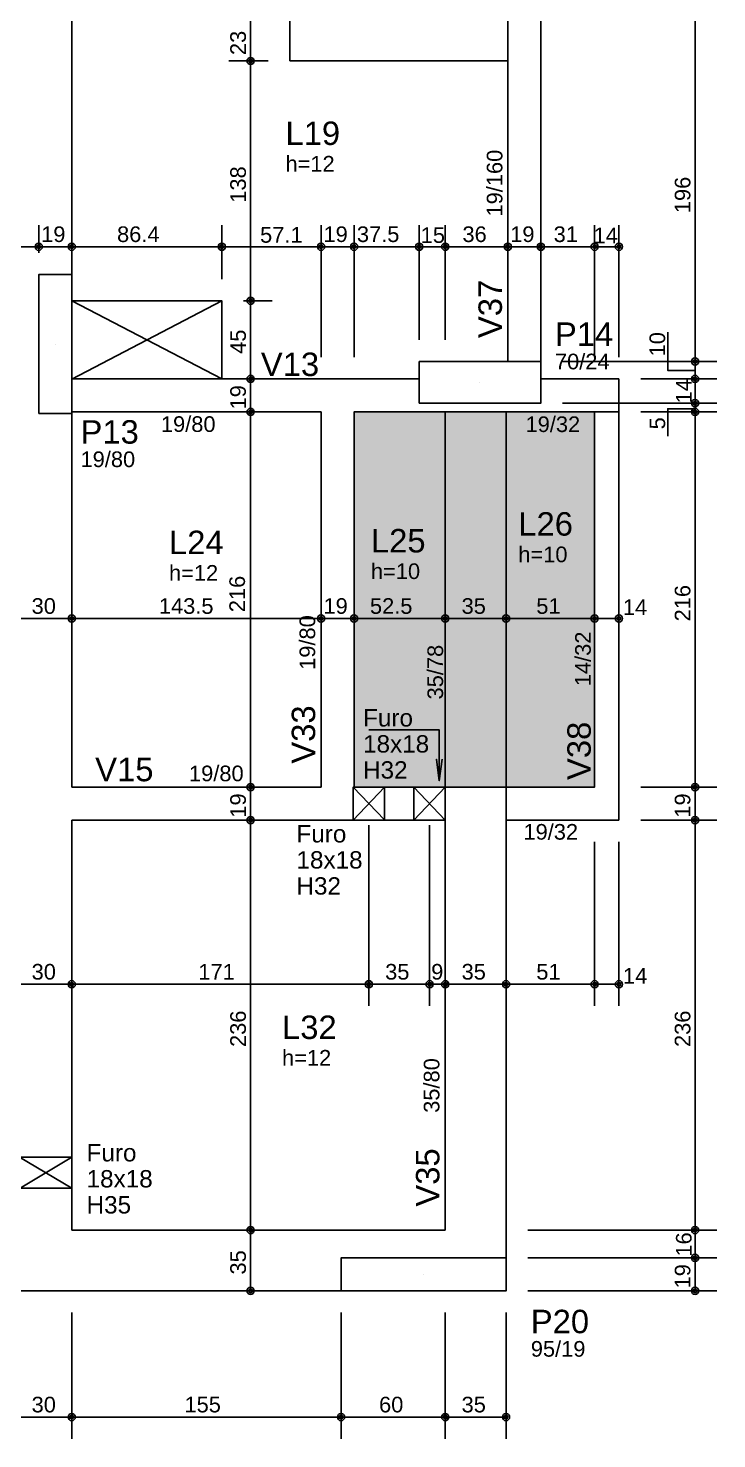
# Model space of a CAD drawing. Extents: x 0 to 119, y 0 to 84.
# Drawn here: x 45.19 to 53.12, y 31.24 to 47.48 of the extents above; entities that cross this region are included whole.
import ezdxf

# ---------------------------------------------------------------- set-up
doc = ezdxf.new("R2010")
doc.units = 0
doc.header["$MEASUREMENT"] = 0
for name, color, linetype in [('1', 3, 'CONTINUOUS'), ('10', 252, 'CONTINUOUS'), ('25', 130, 'CONTINUOUS'), ('3', 7, 'CONTINUOUS'), ('32', 250, 'CONTINUOUS'), ('36', 7, 'CONTINUOUS'), ('37', 7, 'CONTINUOUS'), ('38', 7, 'CONTINUOUS'), ('62', 7, 'CONTINUOUS')]:
    doc.layers.add(name, color=color, linetype=linetype)
doc.styles.add('TQS_ARIAL', font='arial.ttf')

msp = doc.modelspace()

# ---------------------------------------------------------------- linework, layer by layer
at = {"layer": '1', "color": 3, "linetype": 'Continuous'}
for p, q in [((45.50559, 43.84084), (45.50559, 43.84084)), ((50.395536, 43.40084), (50.395536, 43.40084)), ((49.745591, 33.13084), (49.745591, 33.13084))]:
    msp.add_line(p, q, dxfattribs=at)
at = {"layer": '10', "color": 252, "linetype": 'Continuous'}
for p, q in [((45.69559, 44.340838), (47.423044, 43.440838)), ((47.423044, 44.340838), (45.69559, 43.438281))]:
    msp.add_line(p, q, dxfattribs=at)
msp.add_lwpolyline([(45.69559, 43.438281), (45.69559, 44.340838), (47.423044, 44.340838), (47.423044, 43.440838), (45.69559, 43.440838)], dxfattribs=at)
at = {"layer": '25', "color": 130, "linetype": 'Continuous'}
for points in [[(49.995717, 43.060838), (48.945634, 43.060838), (48.945634, 38.74084), (49.995717, 38.74084), (49.995717, 43.060838)], [(50.695717, 38.74084), (50.695717, 43.060838), (49.995717, 43.060838), (49.995717, 38.74084), (50.695717, 38.74084)], [(51.715634, 43.060838), (50.695717, 43.060838), (50.695717, 38.74084), (51.715634, 38.74084), (51.715634, 43.060838)]]:
    msp.add_lwpolyline(points, dxfattribs=at)
for points in [[(49.995717, 43.060838), (48.945634, 43.060838), (48.945634, 38.74084)], [(49.995717, 43.060838), (48.945634, 38.74084), (49.995717, 38.74084)], [(50.695717, 38.74084), (50.695717, 43.060838), (49.995717, 43.060838)], [(50.695717, 38.74084), (49.995717, 43.060838), (49.995717, 38.74084)], [(49.995717, 43.060838), (49.995717, 38.74084), (49.995717, 43.060838)], [(51.715634, 43.060838), (50.695717, 43.060838), (50.695717, 38.74084)], [(51.715634, 43.060838), (50.695717, 38.74084), (51.715634, 38.74084)], [(51.715634, 43.060838), (51.715634, 38.74084), (51.715634, 43.060838)], [(50.695717, 38.74084), (49.995717, 38.74084), (50.695717, 38.74084)]]:
    msp.add_solid(points, dxfattribs=at)
at = {"layer": '3', "color": 7, "linetype": 'Continuous'}
for p, q in [((48.205634, 48.22084), (48.205634, 47.10084)), ((48.205634, 47.10084), (50.715634, 47.10084)), ((48.935624, 38.74084), (49.295634, 38.364836)), ((48.935632, 38.360845), (49.295634, 38.74084)), ((49.635717, 38.74084), (49.995717, 38.36084)), ((49.635717, 38.36084), (49.995717, 38.74084)), ((45.095634, 34.481703), (45.69618, 34.123705)), ((45.695634, 34.481704), (45.102256, 34.123701))]:
    msp.add_line(p, q, dxfattribs=at)
for points in [[(50.715634, 54.55884), (50.715634, 47.10084)], [(51.095634, 47.10084), (51.095634, 54.55884)], [(45.695634, 44.64084), (45.695634, 48.22084)], [(50.715634, 47.10084), (50.715634, 43.64084)], [(51.095634, 43.64084), (51.095634, 47.10084)], [(48.755634, 43.440838), (45.69559, 43.440838)], [(49.695536, 43.440838), (48.755634, 43.440838)], [(51.995634, 43.440838), (51.095536, 43.440838)], [(51.995634, 38.36084), (51.995634, 43.440838)], [(45.69559, 43.060838), (48.565634, 43.060838)], [(45.695634, 38.74084), (45.695634, 43.04084)], [(48.565634, 43.060838), (48.565634, 38.74084)], [(48.945634, 43.060838), (49.995717, 43.060838)], [(48.945634, 38.74084), (48.945634, 43.060838)], [(50.695717, 43.060838), (49.995717, 43.060838)], [(49.995717, 43.060838), (49.995717, 38.74084)], [(50.695717, 43.060838), (51.715634, 43.060838)], [(50.695717, 38.74084), (50.695717, 43.060838)], [(51.715634, 43.060838), (51.715634, 38.74084)], [(51.995634, 43.060838), (51.715634, 43.060838)], [(48.565634, 38.74084), (45.695634, 38.74084)], [(48.935624, 38.36084), (49.295634, 38.36084), (49.295634, 38.74084), (48.935624, 38.74084), (48.935624, 38.36084)], [(49.995717, 38.74084), (48.945634, 38.74084)], [(49.995717, 38.36084), (49.995717, 38.74084), (49.635717, 38.74084), (49.635717, 38.36084), (49.995717, 38.36084)], [(51.715634, 38.74084), (49.995717, 38.74084)], [(50.695717, 38.36084), (50.695717, 38.74084)], [(45.695634, 33.64084), (45.695634, 38.36084)], [(45.695634, 38.36084), (48.755634, 38.36084)], [(48.755634, 38.36084), (49.995717, 38.36084)], [(49.995717, 38.36084), (49.995717, 33.64084)], [(50.695717, 33.32084), (50.695717, 38.36084)], [(50.695717, 38.36084), (51.995634, 38.36084)], [(45.095634, 34.481704), (45.695634, 34.481704), (45.695634, 34.123701), (45.095634, 34.123701), (45.095634, 34.481704)], [(49.995717, 33.64084), (45.695634, 33.64084)], [(41.26559, 32.94084), (45.395634, 32.94084)], [(45.395634, 32.94084), (48.795591, 32.94084)]]:
    msp.add_lwpolyline(points, dxfattribs=at)
at = {"layer": '32', "color": 250, "linetype": 'Continuous'}
for p, q in [((47.754406, 47.56084), (47.754406, 47.10084)), ((52.8717, 43.64084), (52.8717, 47.56084)), ((47.955634, 47.10084), (47.504406, 47.10084)), ((47.955634, 47.10084), (47.504406, 47.10084)), ((47.754406, 47.10084), (47.754406, 44.340838)), ((48.205634, 47.10084), (48.205634, 47.10084)), ((48.205634, 47.10084), (48.205634, 47.10084)), ((45.31559, 44.89084), (45.31559, 45.212579)), ((45.31559, 44.89084), (45.31559, 45.212579)), ((45.695634, 44.89084), (45.695634, 45.212579)), ((45.695634, 44.89084), (45.695634, 45.212579)), ((47.423044, 44.590838), (47.423044, 45.212579)), ((47.423044, 44.590838), (47.423044, 45.212579)), ((48.565634, 43.690838), (48.565634, 45.212579)), ((48.565634, 44.701709), (48.565634, 45.212579)), ((48.945634, 43.690838), (48.945634, 45.212579)), ((48.945634, 43.690838), (48.945634, 45.212579)), ((49.695536, 43.89084), (49.695536, 45.212579)), ((49.695536, 43.89084), (49.695536, 45.212579)), ((49.995717, 43.89084), (49.995717, 45.212579)), ((49.995717, 43.89084), (49.995717, 45.212579)), ((50.715634, 43.89084), (50.715634, 45.212579)), ((50.715634, 43.89084), (50.715634, 45.212579)), ((51.095634, 44.312661), (51.095634, 45.212579)), ((51.095634, 44.312661), (51.095634, 45.212579)), ((51.715634, 43.690838), (51.715634, 45.212579)), ((51.715634, 43.690838), (51.715634, 45.212579)), ((51.995634, 43.690838), (51.995634, 45.212579)), ((45.095634, 44.962579), (45.31559, 44.962579)), ((45.31559, 44.962579), (45.695634, 44.962579)), ((45.695634, 44.962579), (47.423044, 44.962579)), ((47.423044, 44.962579), (48.565634, 44.962579)), ((48.565634, 44.962579), (48.945634, 44.962579)), ((48.945634, 44.962579), (49.695536, 44.962579)), ((49.695536, 44.962579), (49.995717, 44.962579)), ((49.995717, 44.962579), (50.715634, 44.962579)), ((50.715634, 44.962579), (51.095634, 44.962579)), ((51.095634, 44.962579), (51.715634, 44.962579)), ((51.715634, 44.962579), (51.995634, 44.962579)), ((45.31559, 44.64084), (45.31559, 44.64084)), ((45.31559, 44.64084), (45.31559, 44.64084)), ((45.31559, 44.64084), (45.31559, 44.64084)), ((45.31559, 44.64084), (45.31559, 44.64084)), ((45.695634, 44.64084), (45.695634, 44.64084)), ((45.695634, 44.64084), (45.695634, 44.64084)), ((47.423044, 44.340838), (47.423044, 44.340838)), ((47.423044, 44.340838), (47.423044, 44.340838)), ((47.423044, 44.340838), (47.423044, 44.340838)), ((47.423044, 44.340838), (47.423044, 44.340838)), ((47.673044, 44.340838), (48.004406, 44.340838)), ((47.673044, 44.340838), (48.004406, 44.340838)), ((47.754406, 44.340838), (47.754406, 43.440838)), ((48.565634, 44.451709), (48.565634, 44.451709)), ((51.095634, 44.062661), (51.095634, 44.062661)), ((51.095634, 44.062661), (51.095634, 44.062661)), ((49.695536, 43.64084), (49.695536, 43.64084)), ((49.695536, 43.64084), (49.695536, 43.64084)), ((49.995717, 43.64084), (49.995717, 43.64084)), ((49.995717, 43.64084), (49.995717, 43.64084)), ((50.715634, 43.64084), (50.715634, 43.64084)), ((50.715634, 43.64084), (50.715634, 43.64084)), ((51.095634, 43.64084), (51.095634, 43.64084)), ((51.095634, 43.64084), (51.095634, 43.64084)), ((51.345634, 43.64084), (53.1217, 43.64084)), ((51.345634, 43.64084), (53.1217, 43.64084)), ((52.8717, 43.440838), (52.8717, 43.64084)), ((47.423044, 43.440838), (47.423044, 43.440838)), ((47.673044, 43.440838), (48.004406, 43.440838)), ((47.754406, 43.440838), (47.754406, 43.060838)), ((47.754406, 43.440838), (47.754406, 43.440838)), ((48.565634, 43.440838), (48.565634, 43.440838)), ((48.945634, 43.440838), (48.945634, 43.440838)), ((48.945634, 43.440838), (48.945634, 43.440838)), ((51.715634, 43.440838), (51.715634, 43.440838)), ((51.715634, 43.440838), (51.715634, 43.440838)), ((51.995634, 43.440838), (51.995634, 43.440838)), ((51.995634, 43.440838), (51.995634, 43.440838)), ((51.995634, 43.440838), (51.995634, 43.440838)), ((52.245634, 43.440838), (53.1217, 43.440838)), ((52.245634, 43.440838), (53.1217, 43.440838)), ((52.8717, 43.16084), (52.8717, 43.440838)), ((45.31559, 43.04084), (45.31559, 43.04084)), ((45.31559, 43.04084), (45.31559, 43.04084)), ((47.754406, 43.060838), (47.754406, 43.060838)), ((47.754406, 43.060838), (47.754406, 38.74084)), ((47.754406, 43.060838), (47.754406, 43.060838)), ((51.095536, 43.16084), (51.095536, 43.16084)), ((51.095536, 43.16084), (51.095536, 43.16084)), ((51.345536, 43.16084), (53.1217, 43.16084)), ((51.345536, 43.16084), (53.1217, 43.16084)), ((51.995634, 43.060838), (51.995634, 43.060838)), ((51.995634, 43.060838), (51.995634, 43.060838)), ((52.245634, 43.060838), (53.1217, 43.060838)), ((52.245634, 43.060838), (53.1217, 43.060838)), ((52.8717, 43.060838), (52.8717, 43.16084)), ((52.8717, 38.74084), (52.8717, 43.060838)), ((48.565634, 40.900839), (48.565634, 40.900839)), ((48.565634, 40.900839), (48.565634, 40.900839)), ((48.945634, 40.900839), (48.945634, 40.900839)), ((48.945634, 40.900839), (48.945634, 40.900839)), ((49.995717, 40.900839), (49.995717, 40.900839)), ((49.995717, 40.900839), (49.995717, 40.900839)), ((50.695717, 40.900839), (50.695717, 40.900839)), ((50.695717, 40.900839), (50.695717, 40.900839)), ((51.715634, 40.900839), (51.715634, 40.900839)), ((51.715634, 40.900839), (51.715634, 40.900839)), ((51.995634, 40.900839), (51.995634, 40.900839)), ((45.095634, 40.681951), (45.695634, 40.681951)), ((45.695634, 40.681951), (45.695634, 40.681951)), ((45.695634, 40.681951), (48.565634, 40.681951)), ((45.695634, 40.681951), (45.695634, 40.681951)), ((48.565634, 40.681951), (48.945634, 40.681951)), ((48.565634, 40.650839), (48.565634, 40.431951)), ((48.565634, 40.650839), (48.565634, 40.431951)), ((48.945634, 40.681951), (49.995717, 40.681951)), ((48.945634, 40.650839), (48.945634, 40.431951)), ((48.945634, 40.650839), (48.945634, 40.431951)), ((49.995717, 40.681951), (50.695717, 40.681951)), ((49.995717, 40.650839), (49.995717, 40.431951)), ((49.995717, 40.650839), (49.995717, 40.431951)), ((50.695717, 40.681951), (51.715634, 40.681951)), ((50.695717, 40.650839), (50.695717, 40.431951)), ((50.695717, 40.650839), (50.695717, 40.431951)), ((51.715634, 40.681951), (51.995634, 40.681951)), ((51.715634, 40.650839), (51.715634, 40.431951)), ((51.715634, 40.650839), (51.715634, 40.431951)), ((51.995634, 40.650839), (51.995634, 40.431951)), ((47.754406, 38.74084), (47.754406, 38.74084)), ((47.754406, 38.74084), (47.754406, 38.36084)), ((47.754406, 38.74084), (47.754406, 38.74084)), ((51.995634, 38.74084), (51.995634, 38.74084)), ((51.995634, 38.74084), (51.995634, 38.74084)), ((52.245634, 38.74084), (53.1217, 38.74084)), ((52.245634, 38.74084), (53.1217, 38.74084)), ((52.8717, 38.36084), (52.8717, 38.74084)), ((49.115633, 38.550843), (49.115633, 38.550843)), ((49.115633, 38.550843), (49.115633, 38.550843)), ((49.815717, 38.55084), (49.815717, 38.55084)), ((49.815717, 38.55084), (49.815717, 38.55084)), ((47.841947, 38.36084), (47.504406, 38.36084)), ((47.841947, 38.36084), (47.504406, 38.36084)), ((47.754406, 38.36084), (47.754406, 33.64084)), ((48.091947, 38.36084), (48.091947, 38.36084)), ((48.091947, 38.36084), (48.091947, 38.36084)), ((49.995717, 38.36084), (49.995717, 38.36084)), ((50.695717, 38.36084), (50.695717, 38.36084)), ((51.715634, 38.36084), (51.715634, 38.36084)), ((51.715634, 38.36084), (51.715634, 38.36084)), ((51.995634, 38.36084), (51.995634, 38.36084)), ((51.995634, 38.36084), (51.995634, 38.36084)), ((51.995634, 38.36084), (51.995634, 38.36084)), ((52.245634, 38.36084), (53.1217, 38.36084)), ((52.245634, 38.36084), (53.1217, 38.36084)), ((52.8717, 33.64084), (52.8717, 38.36084)), ((49.115633, 38.300843), (49.115633, 36.220943)), ((49.115633, 38.300843), (49.115633, 36.220943)), ((49.815717, 38.30084), (49.815717, 36.220943)), ((49.815717, 38.30084), (49.815717, 36.220943)), ((49.995717, 38.11084), (49.995717, 36.220943)), ((50.695717, 38.11084), (50.695717, 36.220943)), ((51.715634, 38.11084), (51.715634, 36.220943)), ((51.715634, 38.11084), (51.715634, 36.220943)), ((51.995634, 38.11084), (51.995634, 36.220943)), ((45.695634, 36.25084), (45.695634, 36.720943)), ((45.695634, 36.25084), (45.695634, 36.720943)), ((49.995717, 36.016598), (49.995717, 36.720943)), ((50.695717, 35.856598), (50.695717, 36.720943)), ((45.095634, 36.470943), (45.695634, 36.470943)), ((45.695634, 36.470943), (49.115633, 36.470943)), ((49.115633, 36.470943), (49.815717, 36.470943)), ((49.815717, 36.470943), (49.995717, 36.470943)), ((49.995717, 36.470943), (50.695717, 36.470943)), ((50.695717, 36.470943), (51.715634, 36.470943)), ((51.715634, 36.470943), (51.995634, 36.470943)), ((45.695634, 36.00084), (45.695634, 36.00084)), ((45.695634, 36.00084), (45.695634, 36.00084)), ((49.995717, 35.766598), (49.995717, 35.766598)), ((50.695717, 35.606598), (50.695717, 35.606598)), ((45.395907, 34.302704), (45.395907, 34.302704)), ((45.395907, 34.302704), (45.395907, 34.302704)), ((47.98958, 33.64084), (47.504406, 33.64084)), ((47.98958, 33.64084), (47.504406, 33.64084)), ((47.754406, 33.64084), (47.754406, 32.94084)), ((48.23958, 33.64084), (48.23958, 33.64084)), ((48.23958, 33.64084), (48.23958, 33.64084)), ((50.695717, 33.64084), (50.695717, 33.64084)), ((50.695717, 33.64084), (50.695717, 33.64084)), ((50.945717, 33.64084), (53.1217, 33.64084)), ((50.945717, 33.64084), (53.1217, 33.64084)), ((52.8717, 33.32084), (52.8717, 33.64084)), ((50.695717, 33.32084), (50.695717, 33.32084)), ((50.695717, 33.32084), (50.695717, 33.32084)), ((50.945717, 33.32084), (53.1217, 33.32084)), ((50.945717, 33.32084), (53.1217, 33.32084)), ((52.8717, 32.94084), (52.8717, 33.32084)), ((45.695634, 32.94084), (45.695634, 32.94084)), ((45.695634, 32.94084), (45.695634, 32.94084)), ((47.930167, 32.94084), (47.504406, 32.94084)), ((48.180167, 32.94084), (48.180167, 32.94084)), ((48.795591, 32.94084), (48.795591, 32.94084)), ((48.795591, 32.94084), (48.795591, 32.94084)), ((49.995717, 32.94084), (49.995717, 32.94084)), ((49.995717, 32.94084), (49.995717, 32.94084)), ((50.695591, 32.94084), (50.695591, 32.94084)), ((50.695591, 32.94084), (50.695591, 32.94084)), ((50.945591, 32.94084), (53.1217, 32.94084)), ((45.695634, 32.69084), (45.695634, 31.237888)), ((45.695634, 32.69084), (45.695634, 31.237888)), ((48.795591, 32.69084), (48.795591, 31.237888)), ((48.795591, 32.69084), (48.795591, 31.237888)), ((49.995717, 32.69084), (49.995717, 31.237888)), ((49.995717, 32.69084), (49.995717, 31.237888)), ((50.695591, 32.69084), (50.695591, 31.237888)), ((45.095634, 31.487888), (45.695634, 31.487888)), ((45.695634, 31.487888), (48.795591, 31.487888)), ((48.795591, 31.487888), (49.995717, 31.487888)), ((49.995717, 31.487888), (50.695591, 31.487888))]:
    msp.add_line(p, q, dxfattribs=at)
for points in [[(52.557673, 43.978693), (52.557673, 43.539104), (52.8717, 43.539104)], [(52.557673, 42.782963), (52.557673, 43.096692), (52.8717, 43.096692)], [(49.116197, 39.398766), (49.926557, 39.398766), (49.926557, 38.814553), (49.893925, 39.062414), (49.926557, 38.814553), (49.959188, 39.062414)]]:
    msp.add_lwpolyline(points, dxfattribs=at)
for centre, radius in [((47.754406, 47.10084), 0.041625), ((47.754406, 47.10084), 0.041625), ((47.754406, 47.10084), 0.02075), ((47.754406, 47.10084), 0.02075), ((45.31559, 44.962579), 0.041625), ((45.31559, 44.962579), 0.041625), ((45.695634, 44.962579), 0.041625), ((45.695634, 44.962579), 0.041625), ((47.423044, 44.962579), 0.041625), ((47.423044, 44.962579), 0.041625), ((48.565634, 44.962579), 0.041625), ((48.565634, 44.962579), 0.041625), ((48.945634, 44.962579), 0.041625), ((48.945634, 44.962579), 0.041625), ((49.695536, 44.962579), 0.041625), ((49.695536, 44.962579), 0.041625), ((49.995717, 44.962579), 0.041625), ((49.995717, 44.962579), 0.041625), ((50.715634, 44.962579), 0.041625), ((50.715634, 44.962579), 0.041625), ((51.095634, 44.962579), 0.041625), ((51.095634, 44.962579), 0.041625), ((51.715634, 44.962579), 0.041625), ((51.715634, 44.962579), 0.041625), ((51.995634, 44.962579), 0.041625), ((45.31559, 44.962579), 0.02075), ((45.31559, 44.962579), 0.02075), ((45.695634, 44.962579), 0.02075), ((45.695634, 44.962579), 0.02075), ((47.423044, 44.962579), 0.02075), ((47.423044, 44.962579), 0.02075), ((48.565634, 44.962579), 0.02075), ((48.565634, 44.962579), 0.02075), ((48.945634, 44.962579), 0.02075), ((48.945634, 44.962579), 0.02075), ((49.695536, 44.962579), 0.02075), ((49.695536, 44.962579), 0.02075), ((49.995717, 44.962579), 0.02075), ((49.995717, 44.962579), 0.02075), ((50.715634, 44.962579), 0.02075), ((50.715634, 44.962579), 0.02075), ((51.095634, 44.962579), 0.02075), ((51.095634, 44.962579), 0.02075), ((51.715634, 44.962579), 0.02075), ((51.715634, 44.962579), 0.02075), ((51.995634, 44.962579), 0.02075), ((47.754406, 44.340838), 0.041625), ((47.754406, 44.340838), 0.041625), ((47.754406, 44.340838), 0.02075), ((47.754406, 44.340838), 0.02075), ((52.8717, 43.64084), 0.041625), ((52.8717, 43.64084), 0.041625), ((52.8717, 43.64084), 0.02075), ((52.8717, 43.64084), 0.02075), ((47.754406, 43.440838), 0.041625), ((47.754406, 43.440838), 0.041625), ((47.754406, 43.440838), 0.02075), ((47.754406, 43.440838), 0.02075), ((52.8717, 43.440838), 0.041625), ((52.8717, 43.440838), 0.041625), ((52.8717, 43.440838), 0.02075), ((52.8717, 43.440838), 0.02075), ((52.8717, 43.16084), 0.041625), ((52.8717, 43.16084), 0.041625), ((47.754406, 43.060838), 0.041625), ((47.754406, 43.060838), 0.041625), ((47.754406, 43.060838), 0.02075), ((47.754406, 43.060838), 0.02075), ((52.8717, 43.060838), 0.041625), ((52.8717, 43.060838), 0.041625), ((52.8717, 43.16084), 0.02075), ((52.8717, 43.16084), 0.02075), ((52.8717, 43.060838), 0.02075), ((52.8717, 43.060838), 0.02075), ((45.695634, 40.681951), 0.041625), ((45.695634, 40.681951), 0.041625), ((45.695634, 40.681951), 0.02075), ((45.695634, 40.681951), 0.02075), ((48.565634, 40.681951), 0.041625), ((48.565634, 40.681951), 0.041625), ((48.565634, 40.681951), 0.02075), ((48.565634, 40.681951), 0.02075), ((48.945634, 40.681951), 0.041625), ((48.945634, 40.681951), 0.041625), ((48.945634, 40.681951), 0.02075), ((48.945634, 40.681951), 0.02075), ((49.995717, 40.681951), 0.041625), ((49.995717, 40.681951), 0.041625), ((49.995717, 40.681951), 0.02075), ((49.995717, 40.681951), 0.02075), ((50.695717, 40.681951), 0.041625), ((50.695717, 40.681951), 0.041625), ((50.695717, 40.681951), 0.02075), ((50.695717, 40.681951), 0.02075), ((51.715634, 40.681951), 0.041625), ((51.715634, 40.681951), 0.041625), ((51.715634, 40.681951), 0.02075), ((51.715634, 40.681951), 0.02075), ((51.995634, 40.681951), 0.041625), ((51.995634, 40.681951), 0.02075), ((47.754406, 38.74084), 0.041625), ((47.754406, 38.74084), 0.041625), ((47.754406, 38.74084), 0.02075), ((47.754406, 38.74084), 0.02075), ((52.8717, 38.74084), 0.041625), ((52.8717, 38.74084), 0.041625), ((52.8717, 38.74084), 0.02075), ((52.8717, 38.74084), 0.02075), ((47.754406, 38.36084), 0.041625), ((47.754406, 38.36084), 0.041625), ((47.754406, 38.36084), 0.02075), ((47.754406, 38.36084), 0.02075), ((52.8717, 38.36084), 0.041625), ((52.8717, 38.36084), 0.041625), ((52.8717, 38.36084), 0.02075), ((52.8717, 38.36084), 0.02075), ((45.695634, 36.470943), 0.041625), ((45.695634, 36.470943), 0.041625), ((45.695634, 36.470943), 0.02075), ((45.695634, 36.470943), 0.02075), ((49.115633, 36.470943), 0.041625), ((49.115633, 36.470943), 0.041625), ((49.115633, 36.470943), 0.02075), ((49.115633, 36.470943), 0.02075), ((49.815717, 36.470943), 0.041625), ((49.815717, 36.470943), 0.041625), ((49.815717, 36.470943), 0.02075), ((49.815717, 36.470943), 0.02075), ((49.995717, 36.470943), 0.041625), ((49.995717, 36.470943), 0.041625), ((49.995717, 36.470943), 0.02075), ((49.995717, 36.470943), 0.02075), ((50.695717, 36.470943), 0.041625), ((50.695717, 36.470943), 0.041625), ((50.695717, 36.470943), 0.02075), ((50.695717, 36.470943), 0.02075), ((51.715634, 36.470943), 0.041625), ((51.715634, 36.470943), 0.041625), ((51.715634, 36.470943), 0.02075), ((51.715634, 36.470943), 0.02075), ((51.995634, 36.470943), 0.041625), ((51.995634, 36.470943), 0.02075), ((47.754406, 33.64084), 0.041625), ((47.754406, 33.64084), 0.041625), ((47.754406, 33.64084), 0.02075), ((47.754406, 33.64084), 0.02075), ((52.8717, 33.64084), 0.041625), ((52.8717, 33.64084), 0.041625), ((52.8717, 33.64084), 0.02075), ((52.8717, 33.64084), 0.02075), ((52.8717, 33.32084), 0.041625), ((52.8717, 33.32084), 0.041625), ((52.8717, 33.32084), 0.02075), ((52.8717, 33.32084), 0.02075), ((47.754406, 32.94084), 0.041625), ((52.8717, 32.94084), 0.041625), ((47.754406, 32.94084), 0.02075), ((52.8717, 32.94084), 0.02075), ((45.695634, 31.487888), 0.041625), ((45.695634, 31.487888), 0.041625), ((45.695634, 31.487888), 0.02075), ((45.695634, 31.487888), 0.02075), ((48.795591, 31.487888), 0.041625), ((48.795591, 31.487888), 0.041625), ((48.795591, 31.487888), 0.02075), ((48.795591, 31.487888), 0.02075), ((49.995717, 31.487888), 0.041625), ((49.995717, 31.487888), 0.041625), ((49.995717, 31.487888), 0.02075), ((49.995717, 31.487888), 0.02075), ((50.695591, 31.487888), 0.041625), ((50.695591, 31.487888), 0.02075)]:
    msp.add_circle(centre, radius, dxfattribs=at)
at = {"layer": '62', "linetype": 'Continuous'}
for points in [[(45.31559, 43.04084), (45.69559, 43.04084), (45.69559, 44.64084), (45.31559, 44.64084), (45.31559, 43.04084)], [(49.695536, 43.16084), (51.095536, 43.16084), (51.095536, 43.64084), (49.695536, 43.64084), (49.695536, 43.16084)], [(48.795591, 32.94084), (50.695591, 32.94084), (50.695591, 33.32084), (48.795591, 33.32084), (48.795591, 32.94084)]]:
    msp.add_lwpolyline(points, dxfattribs=at)

# ---------------------------------------------------------------- texts
at = {"layer": '3', "color": 7, "linetype": 'Continuous', "style": 'TQS_ARIAL'}
for s, p in [('Furo', (49.049557, 39.438751)), ('18x18', (49.049557, 39.138751)), ('H32', (49.049557, 38.838751)), ('Furo', (48.282843, 38.103334)), ('18x18', (48.282843, 37.803334)), ('H32', (48.282843, 37.503334)), ('Furo', (45.866472, 34.431665)), ('18x18', (45.866472, 34.131665)), ('H35', (45.866472, 33.831665))]:
    msp.add_text(s, height=0.2, dxfattribs=at).set_placement(p)
at = {"layer": '32', "color": 250, "linetype": 'Continuous', "style": 'TQS_ARIAL'}
for s, p in [('23', (47.700406, 47.16884)), ('138', (47.700406, 45.468839)), ('196', (52.8177, 45.34884)), ('45', (47.700406, 43.728838)), ('10', (52.526698, 43.699635)), ('14', (52.831332, 43.157883)), ('19', (47.700406, 43.088838)), ('5', (52.527219, 42.859096)), ('216', (47.690133, 40.754629)), ('216', (52.8177, 40.648839)), ('19', (47.700406, 38.38884)), ('19', (52.8177, 38.38884)), ('236', (47.700406, 35.74884)), ('236', (52.8177, 35.74884)), ('16', (52.831788, 33.335525)), ('35', (47.700406, 33.12884)), ('19', (52.8177, 32.96884))]:
    msp.add_text(s, height=0.18, rotation=90, dxfattribs=at).set_placement(p)
for s, p in [('19', (45.343612, 45.016579)), ('86.4', (46.217339, 45.016579)), ('57.1', (47.863927, 45.008785)), ('19', (48.593634, 45.016579)), ('37.5', (48.978585, 45.016579)), ('15', (49.712936, 45.006616)), ('36', (50.193675, 45.016579)), ('19', (50.743634, 45.016579)), ('31', (51.243634, 45.016579)), ('14', (51.702688, 45.002861)), ('30', (45.233634, 40.735951)), ('143.5', (46.698634, 40.735951)), ('19', (48.593634, 40.735951)), ('52.5', (49.128675, 40.735951)), ('35', (50.183717, 40.735951)), ('51', (51.043675, 40.735951)), ('14', (52.040277, 40.722504)), ('30', (45.233634, 36.524943)), ('171', (47.153634, 36.524943)), ('35', (49.303675, 36.524943)), ('9', (49.833717, 36.524943)), ('35', (50.183717, 36.524943)), ('51', (51.043675, 36.524943)), ('14', (52.04202, 36.478613)), ('30', (45.233634, 31.541888)), ('155', (46.993613, 31.541888)), ('60', (49.233654, 31.541888)), ('35', (50.183654, 31.541888))]:
    msp.add_text(s, height=0.18, dxfattribs=at).set_placement(p)
at = {"layer": '36', "color": 7, "linetype": 'Continuous', "style": 'TQS_ARIAL'}
for s, height, p in [('P14', 0.27, (51.258449, 43.821048)), ('70/24', 0.18, (51.258449, 43.551048)), ('P13', 0.27, (45.796645, 42.69548)), ('19/80', 0.18, (45.796645, 42.42548)), ('P20', 0.27, (50.980591, 32.45334)), ('95/19', 0.18, (50.980591, 32.18334))]:
    msp.add_text(s, height=height, dxfattribs=at).set_placement(p)
at = {"layer": '37', "color": 7, "linetype": 'Continuous', "style": 'TQS_ARIAL'}
for s, height, p in [('19/160', 0.18, (50.653512, 45.31024)), ('V37', 0.27, (50.648134, 43.91084)), ('19/80', 0.18, (48.498134, 40.09084)), ('14/32', 0.18, (51.670951, 39.902599)), ('35/78', 0.18, (49.970639, 39.750141)), ('V33', 0.27, (48.498134, 39.01084)), ('V38', 0.27, (51.670951, 38.822599)), ('35/80', 0.18, (49.928217, 34.99084)), ('V35', 0.27, (49.928217, 33.91084))]:
    msp.add_text(s, height=height, rotation=90, dxfattribs=at).set_placement(p)
for s, height, p in [('V13', 0.27, (47.872763, 43.473788)), ('19/80', 0.18, (46.722224, 42.830296)), ('19/32', 0.18, (50.920046, 42.828931)), ('V15', 0.27, (45.965634, 38.80834)), ('19/80', 0.18, (47.045634, 38.80834)), ('19/32', 0.18, (50.895675, 38.13584))]:
    msp.add_text(s, height=height, dxfattribs=at).set_placement(p)
at = {"layer": '38', "color": 7, "linetype": 'Continuous', "style": 'TQS_ARIAL'}
for s, height, p in [('L19', 0.27, (48.156159, 46.133952)), ('h=12', 0.18, (48.156159, 45.827952)), ('L26', 0.27, (50.836728, 41.636243)), ('L24', 0.27, (46.815369, 41.423459)), ('L25', 0.27, (49.139918, 41.442661)), ('h=10', 0.18, (50.836728, 41.330243)), ('h=12', 0.18, (46.815369, 41.117459)), ('h=10', 0.18, (49.139918, 41.136661)), ('L32', 0.27, (48.116518, 35.840826)), ('h=12', 0.18, (48.116518, 35.534826))]:
    msp.add_text(s, height=height, dxfattribs=at).set_placement(p)

doc.saveas('drawing.dxf')
